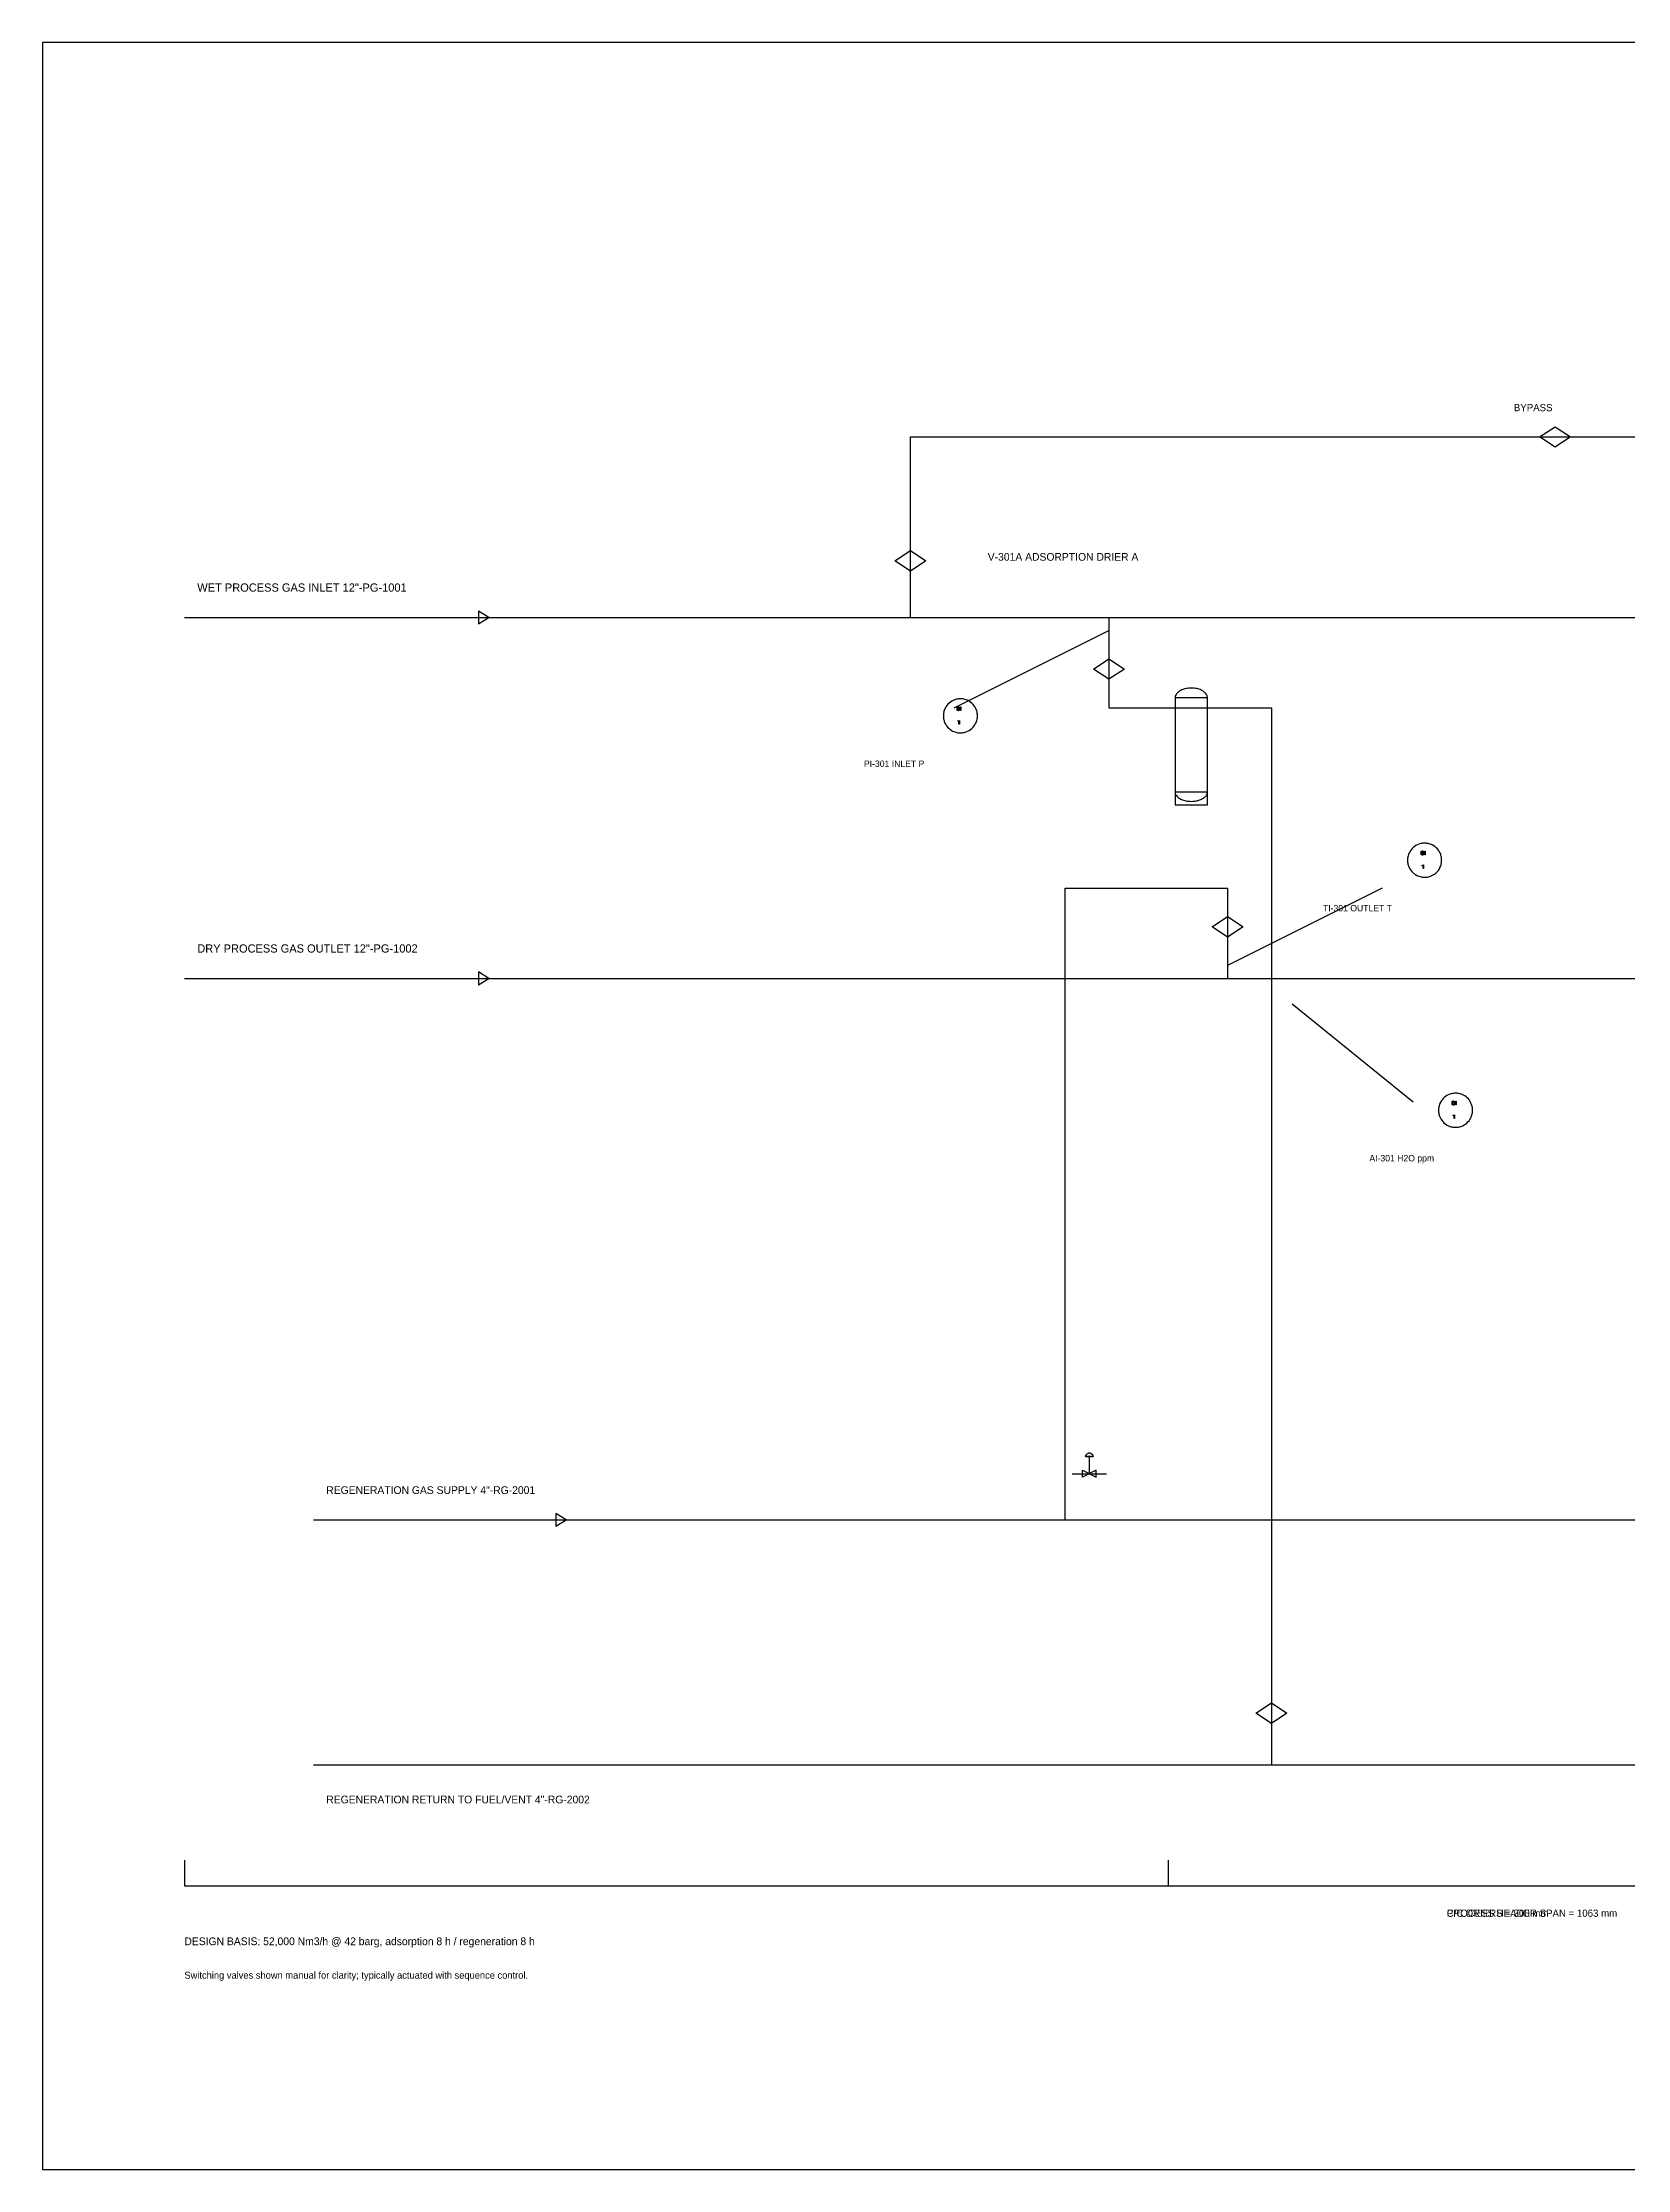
# Model space of a CAD drawing. Header units: metres. Extents: x 8 to 1181, y 8 to 833.
# Drawn here: x 8 to 623, y 8 to 833 of the extents above; entities that cross this region are included whole.
import ezdxf

# ---------------------------------------------------------------- set-up
doc = ezdxf.new("R2010")
doc.units = ezdxf.units.M
for name, color, linetype in [('BORDER', 7, 'Continuous'), ('DEFAULT_255_1_542', 7, 'Continuous'), ('DEFAULT_255_2_778', 7, 'Continuous'), ('PIP_INSTR', 3, 'Continuous'), ('PIP_LINES', 7, 'Continuous'), ('PIP_SYMBOLS', 7, 'Continuous'), ('PIP_TEXT', 7, 'Continuous')]:
    doc.layers.add(name, color=color, linetype=linetype)

# ---------------------------------------------------------------- blocks, each defined once
blk = doc.blocks.new('CUSTOM_VALVE_MANUAL')
blk.add_lwpolyline([(-6, 0), (0, 4), (6, 0), (0, -4), (-6, 0)])
blk = doc.blocks.new('vessel-dished-ends')
at = {"layer": 'DEFAULT_255_2_778'}
for p, q in [((16.01, 40.88), (2.78, 40.88)), ((2.78, 40.88), (2.78, 2.51)), ((16.01, 2.51), (16.01, 40.88)), ((2.78, 4.86), (2.78, -2.78)), ((2.78, 2.51), (16.01, 2.51)), ((16.01, -2.78), (16.01, 4.35)), ((2.78, -2.78), (16.01, -2.78))]:
    blk.add_line(p, q, dxfattribs=at)
for centre, radius, start, end in [((7.66, 38.81), 5.69, 120.51619, 128.01027), ((8.27, 37.78), 6.88, 113.85192, 120.53692), ((8.77, 36.66), 8.11, 107.53692, 113.86443), ((9.12, 35.56), 9.26, 101.53689, 107.55151), ((9.31, 34.61), 10.23, 95.68824, 101.5493), ((9.39, 33.89), 10.96, 89.97573, 95.69953), ((9.4, 33.91), 10.94, 83.87388, 90.02847), ((9.48, 34.68), 10.16, 77.84574, 83.88384), ((9.7, 35.66), 9.16, 71.86287, 77.85502), ((10.06, 36.77), 7.99, 65.49165, 71.8791), ((10.57, 37.89), 6.76, 58.72185, 65.50484), ((11.2, 38.92), 5.55, 50.91812, 58.74987), ((5.44, 40.81), 2.67, 148.76704, 179.56992), ((6.24, 40.36), 3.58, 137.02008, 149.26482), ((6.97, 39.69), 4.57, 127.96967, 137.09505), ((11.92, 39.79), 4.42, 41.3428, 50.96274), ((12.66, 40.44), 3.44, 28.47744, 41.41847), ((13.37, 40.81), 2.64, 0.32268, 28.7957), ((5.31, 2.53), 2.53, 180.43336, 210.91404), ((6.08, 2.96), 3.42, 210.42556, 222.71902), ((6.82, 3.64), 4.42, 222.64824, 231.91551), ((7.54, 4.55), 5.58, 231.87548, 239.52898), ((11.2, 4.61), 5.65, 300.04499, 307.65874), ((11.92, 3.68), 4.48, 307.62048, 316.78129), ((12.66, 2.99), 3.47, 316.71407, 328.75569), ((13.38, 2.57), 2.63, 328.50445, 351.06), ((13.62, 2.51), 2.38, 351.4574, 0.00245), ((8.19, 5.64), 6.85, 239.50488, 246.25401), ((8.71, 6.83), 8.15, 246.23465, 252.38489), ((9.08, 7.98), 9.36, 252.36949, 258.15664), ((9.3, 9.01), 10.41, 258.14765, 263.98941), ((9.39, 9.82), 11.22, 263.97938, 269.93381), ((9.39, 10.08), 11.48, 269.90615, 270.00062), ((9.4, 9.83), 11.23, 269.97215, 275.94577), ((9.48, 9.05), 10.45, 275.94112, 281.42957), ((9.68, 8.05), 9.43, 281.41349, 287.29566), ((10.05, 6.9), 8.22, 287.28326, 293.38337), ((10.56, 5.71), 6.93, 293.36372, 300.06962)]:
    blk.add_arc(centre, radius, start, end, dxfattribs=at)
blk = doc.blocks.new('CONTROL_VALVE')
at = {"layer": 'DEFAULT_255_2_778'}
for p, q in [((10.98, 4.5), (7.81, 4.5)), ((8.07, 4.5), (10.72, 4.5)), ((9.39, 4.5), (9.39, -2.12)), ((10.98, 4.5), (10.98, 4.5)), ((2.78, -2.12), (16.01, -2.12)), ((12.04, -0.79), (6.75, -3.44)), ((6.75, -3.44), (6.75, -0.79)), ((6.75, -0.79), (12.04, -3.44)), ((12.04, -3.44), (12.04, -0.79))]:
    blk.add_line(p, q, dxfattribs=at)
for centre, radius, start, end in [((9.28, 4.24), 1.49, 139.27399, 170.23754), ((9.48, 4.08), 1.75, 107.80849, 139.45487), ((9.43, 4.23), 1.6, 100.76225, 107.71385), ((9.4, 4.38), 1.44, 91.86165, 100.80492), ((9.39, 4.49), 1.33, 90.00381, 91.76618), ((9.39, 4.41), 1.41, 80.7831, 89.89514), ((9.38, 4.31), 1.52, 79.28398, 80.8774), ((9.32, 4.11), 1.72, 54.01635, 78.86802), ((9.42, 4.2), 1.59, 16.97214, 54.91969), ((9.57, 4.26), 1.43, 9.46242, 16.19897)]:
    blk.add_arc(centre, radius, start, end, dxfattribs=at)
blk = doc.blocks.new('field-mounted-discrete-instrument')
at = {"layer": 'DEFAULT_255_1_542'}
for p, q in [((8.08, 5.9), (8.08, 7.36)), ((8.08, 7.36), (8.49, 7.36)), ((8.48, 5.9), (8.08, 5.9)), ((8.5, 7.2), (8.27, 7.2)), ((8.27, 7.2), (8.27, 6.06)), ((8.27, 6.06), (8.47, 6.06)), ((8.46, 1.88), (8.99, 2.08)), ((8.46, 1.71), (8.46, 1.88)), ((8.83, 1.85), (8.46, 1.71)), ((8.83, 0.61), (8.83, 1.85)), ((9.02, 0.61), (8.83, 0.61)), ((8.95, 6.59), (8.95, 6.68)), ((8.99, 2.08), (9.02, 2.08)), ((9.02, 2.08), (9.02, 0.61)), ((9.14, 6.68), (9.14, 6.59)), ((9.44, 5.9), (9.44, 7.36)), ((9.44, 7.36), (9.63, 7.36)), ((9.63, 5.9), (9.44, 5.9)), ((9.63, 7.36), (9.63, 5.9))]:
    blk.add_line(p, q, dxfattribs=at)
for centre, radius, start, end in [((8.48, 6.63), 0.576, 269.49714, 284.0204), ((8.48, 6.75), 0.849, 270.44455, 278.45097), ((8.5, 6.63), 0.733, 75.4101, 90.38027), ((8.49, 6.63), 0.571, 79.21515, 89.74461), ((8.54, 6.81), 0.385, 40.38401, 80.14316), ((8.51, 6.56), 0.658, 278.10729, 299.03395), ((8.52, 6.46), 0.399, 283.76996, 318.15562), ((8.53, 6.75), 0.61, 60.14555, 75.18903), ((8.48, 6.49), 0.452, 318.74164, 343.68734), ((8.55, 6.78), 0.57, 26.52541, 60.14509), ((8.5, 6.79), 0.426, 26.57781, 40.15327), ((8.55, 6.47), 0.561, 299.25312, 333.45713), ((8.39, 6.73), 0.554, 9.65716, 26.1932), ((8.26, 6.56), 0.688, 343.33247, 355.85483), ((8.09, 6.68), 0.854, 359.64551, 9.86073), ((7.99, 6.59), 0.951, 355.49889, 0.07885), ((8.41, 6.71), 0.729, 7.40302, 26.83213), ((8.43, 6.54), 0.699, 333.07073, 348.71812), ((8.23, 6.58), 0.91, 348.729, 0.30126), ((8.21, 6.68), 0.93, 0.16059, 7.71758)]:
    blk.add_arc(centre, radius, start, end, dxfattribs=at)
at = {"layer": 'DEFAULT_255_2_778'}
blk.add_line((2.78, 3.84), (2.78, 3.84), dxfattribs=at)
for centre, radius, start, end in [((9.38, 3.85), 6.61, 109.70784, 153.03281), ((9.37, 3.85), 6.6, 96.31641, 109.65168), ((9.39, 3.71), 6.74, 89.98746, 96.32783), ((9.4, 3.76), 6.69, 78.54147, 90.03525), ((9.42, 3.88), 6.57, 63.04632, 78.52447), ((9.4, 3.85), 6.61, 19.70784, 63.03281), ((9.47, 3.84), 6.69, 168.54147, 180.03525), ((9.52, 3.84), 6.74, 179.98746, 186.32783), ((9.38, 3.82), 6.6, 186.31641, 199.65168), ((9.35, 3.86), 6.57, 153.04632, 168.52447), ((9.38, 3.83), 6.61, 199.70784, 243.03281), ((9.4, 3.83), 6.61, 289.70784, 333.03281), ((9.43, 3.81), 6.57, 333.04632, 348.52447), ((9.41, 3.86), 6.6, 6.31641, 19.65168), ((9.31, 3.83), 6.69, 348.54147, 0.03525), ((9.26, 3.84), 6.74, 359.98746, 6.32783), ((9.37, 3.8), 6.57, 243.04632, 258.52447), ((9.39, 3.92), 6.69, 258.54147, 270.03525), ((9.39, 3.97), 6.74, 269.98746, 276.32783), ((9.41, 3.82), 6.6, 276.31641, 289.65168)]:
    blk.add_arc(centre, radius, start, end, dxfattribs=at)
blk = doc.blocks.new('CUSTOM_ARROW')
blk.add_line((-8, 0), (8, 0))
blk.add_lwpolyline([(8, 0), (4, 2.5), (4, -2.5), (8, 0)])

msp = doc.modelspace()

# ---------------------------------------------------------------- linework, layer by layer
at = {"layer": 'BORDER'}
msp.add_lwpolyline([(8, 8), (1181, 8), (1181, 833), (8, 833), (8, 8)], dxfattribs=at)
at = {"layer": 'PIP_LINES'}
for p, q in [((344.5, 610), (344.5, 680)), ((344.5, 680), (844.5, 680)), ((63, 610), (1126, 610)), ((361.5, 575), (421.5, 605)), ((421.5, 610), (421.5, 575)), ((421.5, 575), (444.5, 575)), ((444.5, 575), (484.5, 575)), ((484.5, 575), (484.5, 165)), ((404.5, 260), (404.5, 505)), ((404.5, 505), (444.5, 505)), ((444.5, 505), (467.5, 505)), ((467.5, 505), (467.5, 470)), ((527.5, 505), (467.5, 475)), ((63, 470), (1126, 470)), ((539.5, 422), (492.5, 460)), ((113, 260), (1076, 260)), ((113, 165), (1076, 165)), ((63, 128), (63, 118)), ((444.5, 128), (444.5, 118)), ((63, 118), (1126, 118)), ((444.5, 118), (744.5, 118))]:
    msp.add_line(p, q, dxfattribs=at)

# ---------------------------------------------------------------- block references
at = {"layer": 'PIP_INSTR'}
for p in [(354.5, 568), (534.5, 512), (546.5, 415)]:
    msp.add_blockref('field-mounted-discrete-instrument', p, dxfattribs=at)
at = {"layer": 'PIP_SYMBOLS'}
for name, p in [('CUSTOM_VALVE_MANUAL', (594.5, 680)), ('CUSTOM_VALVE_MANUAL', (344.5, 632)), ('CUSTOM_ARROW', (173, 610)), ('CUSTOM_VALVE_MANUAL', (421.5, 590)), ('CUSTOM_VALVE_MANUAL', (467.5, 490)), ('CUSTOM_ARROW', (173, 470)), ('CONTROL_VALVE', (404.5, 280)), ('CUSTOM_ARROW', (203, 260)), ('CUSTOM_VALVE_MANUAL', (484.5, 185))]:
    msp.add_blockref(name, p, dxfattribs=at)
at = {"layer": 'PIP_SYMBOLS', "xscale": 0.95, "yscale": 0.95}
msp.add_blockref('vessel-dished-ends', (444.5, 540), dxfattribs=at)

# ---------------------------------------------------------------- texts
at = {"layer": 'PIP_TEXT'}
for s, height, p in [('BYPASS', 2.8, (578.5, 690)), ('V-301A ADSORPTION DRIER A', 3, (374.5, 632)), ('WET PROCESS GAS INLET 12"-PG-1001', 3.2, (68, 620)), ('PI-301 INLET P', 2.5, (326.5, 552)), ('TI-301 OUTLET T', 2.5, (504.5, 496)), ('DRY PROCESS GAS OUTLET 12"-PG-1002', 3.2, (68, 480)), ('AI-301 H2O ppm', 2.5, (522.5, 399)), ('REGENERATION GAS SUPPLY 4"-RG-2001', 3, (118, 270)), ('REGENERATION RETURN TO FUEL/VENT 4"-RG-2002', 3, (118, 150)), ('C/C DRIERS = 300 mm', 2.8, (552.5, 106)), ('PROCESS HEADER SPAN = 1063 mm', 2.8, (552.5, 106)), ('DESIGN BASIS: 52,000 Nm3/h @ 42 barg, adsorption 8 h / regeneration 8 h', 3, (63, 95)), ('Switching valves shown manual for clarity; typically actuated with sequence control.', 2.7, (63, 82))]:
    msp.add_text(s, height=height, dxfattribs=at).set_placement(p)

doc.saveas('drawing.dxf')
